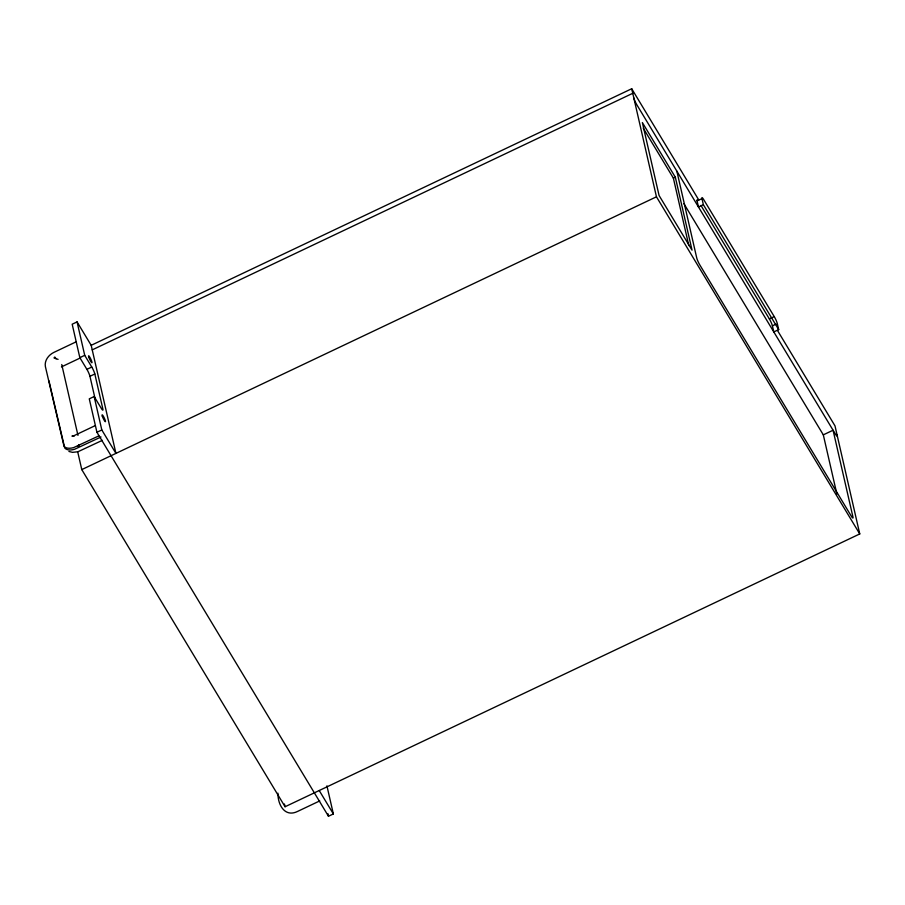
<?xml version="1.0" encoding="UTF-8"?>
<svg xmlns="http://www.w3.org/2000/svg" width="905" height="905" viewBox="0 0 905 905"><rect width="100%" height="100%" fill="white"/><g stroke="black" fill="none" stroke-linecap="round" stroke-linejoin="round"><path stroke-width="1.36" d="M326.92 785.857L333.357 813.946L328.47 816.253L96.926 432.273L89.278 398.845L94.154 396.537L101.813 429.966L115.931 453.382L91.19 345.314L77.061 321.897L72.185 324.216L79.832 357.645L86.903 369.353A5.464 0.815 64.6 0 1 89.946 376.299L95.206 399.263M75.986 341.898L53.802 352.43C48.621 354.952 44.277 360.552 45.386 366.57L64.04 446.301A13.451 7.41 -31.1 0 0 73.746 447.556L98.815 435.905M91.19 345.314L631.713 88.747L698.739 199.915M92.231 349.873L632.753 93.306M79.832 357.645L84.719 355.326L77.061 321.897M61.45 366.898L80.522 357.848M86.903 369.353L91.778 367.034A5.464 0.815 64.6 0 1 94.833 373.98L102.876 409.105A5.464 0.815 64.6 0 1 101.213 408.246L94.154 396.537M89.946 376.299L94.833 373.98M73.463 435.95L95.082 425.689M96.926 432.273L101.813 429.966M101.009 436.979L74.629 449.265A13.722 7.568 -31.1 0 1 64.719 447.975L48.938 380.779M102.322 440.35L78.135 451.652M688.818 245.572L673.377 178.138L675.334 177.222L642.369 122.56L659.078 195.503L692.031 250.153L675.334 177.222M777.44 330.416L834.998 425.882L859.75 533.939L285.064 806.74L81.778 469.605L656.453 196.804L631.713 88.747M701.963 198.614L703.355 204.688L698.479 207.007L697.076 200.921L701.963 198.614A5.464 0.815 64.6 0 1 703.615 199.473L774.239 316.592A5.464 0.815 64.6 0 1 777.293 323.538L778.685 329.612L773.798 331.931L772.406 325.845A5.464 0.815 64.6 0 0 769.363 318.911L700.923 205.412M769.363 318.911L774.239 316.592M772.406 325.845L776.071 324.114M836.887 494.096L823.312 434.853L833.075 430.226L852.951 517.015A5.464 0.815 64.6 0 1 851.3 516.155L699.791 264.905A5.464 0.815 64.6 0 1 696.737 257.959L676.861 171.169M319.737 800.914L297.564 811.434C284.77 817.735 277.722 804.669 277.937 793.199M77.389 451.833L72.49 452.353L68.916 451.448M58.078 359.342L55.963 358.719L54.798 357.056A1.335 0.735 -31.1 0 0 54.074 357.984L56.246 358.663M703.355 204.688L778.685 329.612M643.285 128.239L673.377 178.138M683.897 203.648L823.312 434.853M656.453 196.804L859.75 533.939M84.719 355.326L91.778 367.034M319.227 790.518L333.357 813.946M327.859 813.584L328.47 816.253M284.442 804.002L285.064 806.74M61.744 364.545L77.966 435.407M77.706 451.821L81.778 469.605M633.794 97.853A5.464 0.815 64.6 0 0 636.849 104.799L835.428 434.129A5.464 0.815 64.6 0 0 837.091 434.988M697.076 200.921A5.464 0.815 64.6 0 1 697.653 200.243M78.735 444.728L78.068 446.188A1.335 0.735 -31.1 0 0 79.029 446.312L78.735 444.728M73.916 435.893L72.909 436.165A1.335 0.735 -31.1 0 1 71.948 436.04L73.927 436.029M102.31 416.153A3.824 0.566 64.6 0 0 105.285 421.685A3.824 0.566 64.6 0 0 103.724 416.9A3.824 0.566 64.6 0 0 102.31 416.153M88.803 357.204A3.824 0.566 64.6 0 0 91.778 362.724A3.824 0.566 64.6 0 0 90.229 357.939A3.824 0.566 64.6 0 0 88.803 357.204"/></g></svg>
